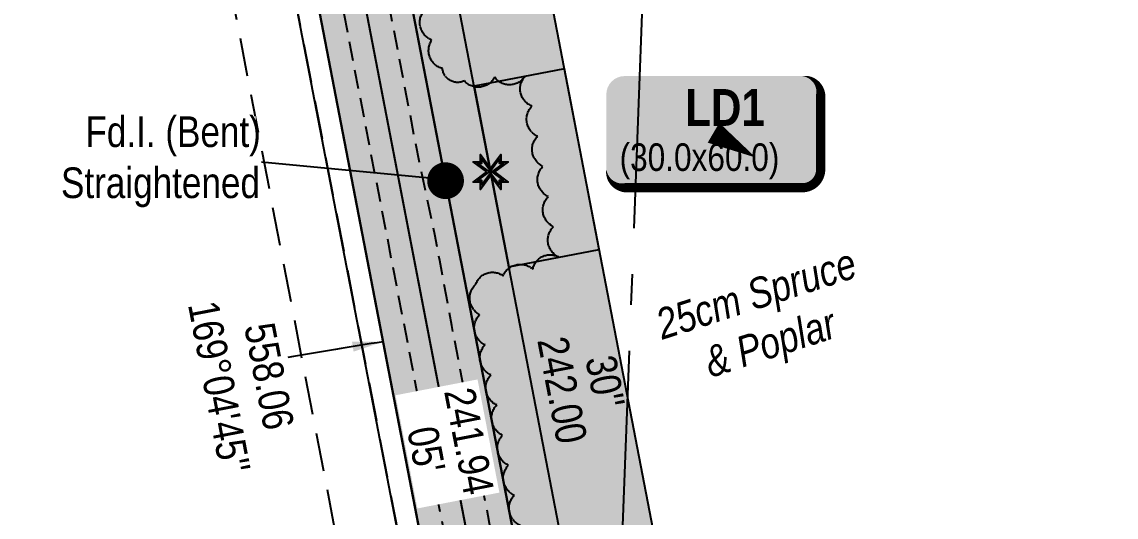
# Model space of a CAD drawing. Extents: x 334534 to 340950, y 6171582 to 6176056.
# Drawn here: x 335275.5 to 335632.7, y 6172804.9 to 6172966.6 of the extents above; entities that cross this region are included whole.
import ezdxf
from ezdxf.enums import TextEntityAlignment as Align

# ---------------------------------------------------------------- set-up
doc = ezdxf.new("R2010")
doc.units = 0
doc.header["$LTSCALE"] = 5
for name, pattern in [('0', [1, 1, 0]), ('foc-ACCESSROAD', [3.75, 2.5, -1.25]), ('foc-QUARTERLINE', [33, 25, -3, 2, -3]), ('UG_PIPE', [1.875, 1.25, -0.625])]:
    doc.linetypes.add(name, pattern=pattern)
for name, color, linetype in [('AS-PIPE-UG', 44, 'UG_PIPE'), ('C-AR', 13, 'foc-ACCESSROAD'), ('C-RW', 13, 'Continuous'), ('L-BD', 7, 'Continuous'), ('L-BD1', 253, 'Continuous'), ('L-MON', 1, 'Continuous'), ('L-SECQ', 8, 'foc-QUARTERLINE'), ('P-BUFFER-H 30m', 51, 'Continuous'), ('P-PROPOSED', 10, 'Continuous'), ('P-PROPOSED-H', 21, 'Continuous'), ('P-TEMP-BLOCKS', 250, 'Continuous'), ('P-TEMP-BLUE', 146, 'Continuous'), ('T-BUSH', 110, '0'), ('T-BUSH-T', 110, 'Continuous')]:
    doc.layers.add(name, color=color, linetype=linetype)
doc.layers.add('P-TEMP-BLUE-H', color=7, linetype='Continuous', true_color=0x99e6ff)
doc.styles.add('80', font='ARIALN.TTF', dxfattribs={"height": 10})
doc.styles.add('80CG', font='ARIALN.TTF', dxfattribs={"height": 10})
doc.styles.add('80L', font='ARIALN.TTF', dxfattribs={"height": 10})
doc.styles.add('BOLD', font='ARIALNB.TTF')
doc.dimstyles.new('Compass 5 000', dxfattribs={"dimscale": 5, "dimtxt": 9, "dimasz": 2, "dimexe": 0.2, "dimexo": 0.0625, "dimgap": 0.5, "dimtad": 0, "dimtih": 1, "dimtoh": 1, "dimzin": 0, "dimdsep": 46, "dimtxsty": '80CG', "dimcen": 0.1, "dimse1": 1, "dimse2": 1, "dimclrd": 256, "dimclrt": 256, "dimaunit": 1, "dimadec": 4, "dimazin": 0, "dimtfac": 0.06, "dimtofl": 0, "dimtmove": 0, "dimatfit": 1, "dimfxl": 0.2, "dimtolj": 1, "dimtzin": 0, "dimlwd": -1, "dimarcsym": 0})

# ---------------------------------------------------------------- blocks, each defined once
blk = doc.blocks.new('fdia')
at = {"color": 255, "const_width": 1}
blk.add_lwpolyline([(-0.5, 0, 1), (0.5, 0, 1)], format="xyb", close=True, dxfattribs=at)
blk = doc.blocks.new('Fdiaa')
blk.add_blockref('fdia', (0, 0))
blk = doc.blocks.new('fdib')
at = {"color": 1, "const_width": 1.6}
blk.add_lwpolyline([(-0.3999999999996362, 0, 0.9999999999999998), (0.3999999999996362, 0, 1)], format="xyb", close=True, dxfattribs=at)
at = {"color": 1}
blk.add_circle((0, 0), 0.8, dxfattribs=at)
blk = doc.blocks.new('Fdibb')
blk.add_blockref('fdib', (0, 0))
blk = doc.blocks.new('fdicc')
for name in ['Fdibb', 'Fdiaa']:
    blk.add_blockref(name, (0, 0))
blk = doc.blocks.new('FDI')
blk.add_blockref('fdicc', (0, 0))
blk = doc.blocks.new('TEMP')
h = blk.add_hatch(color=255)
h.dxf.hatch_style = 1
h.paths.add_polyline_path([(-1.152061661774314, -0.6656854195645793), (-0.6656854224511335, -0.6656854195645793), (-0.6656854224511335, -1.152061655686338), (-5.273248504522599e-10, -0.2514284436956583), (0.6656854183820542, -1.152061663420681), (0.6656854183820542, -0.6656854208922597), (1.152061656810019, -0.6656854053035203), (0.2514284429676993, 5.273251835191672e-10), (1.152061671303363, 0.6656854258011662), (0.6656854287749412, 0.6656854258011663), (0.6656854131859291, 1.15206166422904), (-5.274159997625816e-10, 0.2514284397220763), (-0.6656854269836914, 1.152061669657268), (-0.6656854269836914, 0.6656854303339061), (-1.152061663105632, 0.6656854303339061), (-0.2514284404497631, 5.273246284076549e-10)])
h.paths.add_polyline_path([(0.5656854229146121, 0.8485281473411305), (0.5656854319800914, 0.5656854258011663), (0.8485281444547581, 0.5656854258011663), (0.08318903393992505, -1.110223024625157e-16), (0.8485281399220184, -0.5656854150320215), (0.5656854183820542, -0.5656854240973189), (0.5656854183820542, -0.8485281365719858), (1.110223024625157e-16, -0.08318903609469996), (-0.5656854224511336, -0.848528132039064), (-0.5656854224511336, -0.5656854195645794), (-0.8485281349258003, -0.5656854195645796), (-0.08318903284889523, 0), (-0.8485281394583577, 0.5656854303339061), (-0.5656854269836913, 0.5656854303339061), (-0.5656854269836913, 0.8485281428085727), (0, 0.08318903069412065)], flags=16)
h = blk.add_hatch(color=1)
h.dxf.hatch_style = 1
h.paths.add_polyline_path([(-0.06915469535651364, -0.01037320604065278), (-0.08318903284889517, 5.551115123125783e-17), (-0.8485281349258, -0.5656854195645791), (-0.5656854224511336, -0.5656854195645792), (-0.5656854224511336, -0.8485281320390639), (0.06915469936647578, 0.01037320361108768), (0.08318903393992527, 1.110223024625157e-16), (0.8485281444547581, 0.5656854258011663), (0.5656854319800914, 0.5656854258011663), (0.5656854229146121, 0.8485281473411306)])
at = {"color": 1}
for p, q in [((-0.0831890328488953, 0), (0.0831890339399252, 0)), ((0, 0.0831890306941205), (0, -0.08318903609469999))]:
    blk.add_line(p, q, dxfattribs=at)
at = {"color": 255, "flags": 128}
blk.add_lwpolyline([(-0.251428440449763, 5.27325e-10), (-1.152061663105632, 0.6656854303339061), (-0.6656854269836914, 0.6656854303339061), (-0.6656854269836914, 1.152061669657268), (-5.274159999999999e-10, 0.2514284397220763), (0.6656854131859291, 1.15206166422904), (0.6656854287749412, 0.6656854258011663), (1.152061671303363, 0.6656854258011663), (0.2514284429676991, 5.27325e-10), (1.152061656810019, -0.6656854053035204), (0.6656854183820542, -0.6656854208922596), (0.6656854183820542, -1.152061663420681), (-5.27325e-10, -0.2514284436956586), (-0.6656854224511335, -1.152061655686338), (-0.6656854224511335, -0.6656854195645793), (-1.152061661774314, -0.6656854195645793)], close=True, dxfattribs=at)
at = {"color": 1, "flags": 128}
blk.add_lwpolyline([(-0.0831890328488953, 0), (-0.8485281394583578, 0.5656854303339061), (-0.5656854269836913, 0.5656854303339061), (-0.5656854269836913, 0.8485281428085727), (0, 0.0831890306941205), (0.5656854229146121, 0.8485281473411305), (0.5656854319800914, 0.5656854258011663), (0.8485281444547581, 0.5656854258011663), (0.0831890339399252, 0), (0.8485281399220184, -0.5656854150320214), (0.5656854183820542, -0.5656854240973189), (0.5656854183820542, -0.8485281365719856), (0, -0.08318903609469999), (-0.5656854224511335, -0.848528132039064), (-0.5656854224511335, -0.5656854195645792), (-0.8485281349258001, -0.5656854195645792)], close=True, dxfattribs=at)
blk = doc.blocks.new('*U113')
at = {"true_color": 0x99e6ff}
h = blk.add_hatch(color=141, dxfattribs=at)
edge = h.paths.add_edge_path()
edge.add_line((-28.99999999999998, -17.96133678033948), (28.99999999999998, -17.96133678033948))
edge.add_arc((28.99999999999998, -11.96133678033948), 6, 270, 360)
edge.add_line((34.99999999999998, -11.96133678033948), (34.99999999999998, 12.5))
edge.add_arc((28.99999999999998, 12.5), 6, 0, 90)
edge.add_line((28.99999999999998, 18.5), (-28.99999999999998, 18.5))
edge.add_arc((-28.99999999999998, 12.5), 6, 90, 180)
edge.add_line((-34.99999999999998, 12.5), (-34.99999999999998, -11.96133678033948))
edge.add_arc((-28.99999999999998, -11.96133678033948), 6, 180, 270)
at = {"color": 250, "flags": 128}
blk.add_lwpolyline([(-28.99999999999998, -17.96133678033948, 3, 3, 0), (28.99999999999998, -17.96133678033948, 3, 3, 0.414213562373095), (34.99999999999998, -11.96133678033948, 3, 3, 0), (34.99999999999998, 12.5, 3, 0, 0.414213562373095), (28.99999999999998, 18.5, 0, 0, 0), (-28.99999999999998, 18.5, 0, 0, 0.414213562373095), (-34.99999999999998, 12.5, 0, 0, 0), (-34.99999999999998, -11.96133678033948, 0, 3, 0.414213562373095)], format="xyseb", close=True, dxfattribs=at)
at = {"flags": 128}
blk.add_lwpolyline([(13.78283238516394, -8.099546429584095, 0, 7.5, 0), (-3.398394867633905e-15, 0, 0, 0, 0)], format="xyseb", dxfattribs=at)
at = {"color": 250}
for tag, p, height, style in [('TEMP_AREA_W1_001', (-9.212824010914055, 2.244292974654144), 12, 'BOLD'), ('ENTER_TEXT_001', (-30.65893587994544, -12.47010782646594), 9, '80')]:
    blk.add_attdef(tag, p, '', height=height, dxfattribs=dict(at, style=style))

msp = doc.modelspace()

# ---------------------------------------------------------------- hatches: boundary and pattern name
at = {"layer": 'P-BUFFER-H 30m'}
h = msp.add_hatch(color=256, dxfattribs=at)
h.dxf.hatch_style = 1
edge = h.paths.add_edge_path()
edge.add_line((335503.7595555679, 6172685.668359347), (335398.9324512901, 6173229.599651634))
edge.add_line((335398.9324512901, 6173229.599651634), (335382.863244869, 6173425.872938648))
edge.add_line((335382.8632448688, 6173425.872938649), (335379.7581227285, 6173523.983391076))
edge.add_line((335379.7581227287, 6173523.983391076), (335389.7940777178, 6173776.371371927))
edge.add_line((335389.7940777178, 6173776.371371927), (335590.618890592, 6174187.502966924))
edge.add_line((335590.618890592, 6174187.502966924), (336054.4928344104, 6174526.051506332))
edge.add_line((336054.4928344102, 6174526.051506332), (336175.7118829828, 6174522.30362928))
edge.add_arc((336176.6388135071, 6174552.283704583), 29.99440140019897, 268.2290807110721, 357.7945656132013)
edge.add_line((336206.6109971815, 6174551.129442423), (336208.2374591524, 6174593.36301693))
edge.add_line((336208.2374591526, 6174593.36301693), (336215.8337654763, 6174593.070474717))
edge.add_arc((336216.9880276354, 6174623.042658391), 29.99440140006619, 267.7945656139833, 357.7945656114197)
edge.add_line((336246.96021131, 6174621.888396231), (336247.5373423904, 6174636.874488068))
edge.add_arc((336217.5651587161, 6174638.028750229), 29.99440139994323, 357.7945656114154, 447.7945656143166)
edge.add_line((336218.7194208752, 6174668.000933903), (336166.1648390401, 6174670.024869355))
edge.add_arc((336165.0105768809, 6174640.052685681), 29.99440140006171, 87.79456561420544, 177.7945656149788)
edge.add_line((336135.0383932065, 6174641.20694784), (336133.398850374, 6174598.633708733))
edge.add_line((336133.3988503738, 6174598.633708733), (336041.3722413835, 6174601.479007554))
edge.add_arc((336040.4453108595, 6174571.498932251), 29.99440140019718, 88.22908071118319, 126.123042650782)
edge.add_line((336022.7629735803, 6174595.726995808), (335537.4048453767, 6174241.49868102))
edge.add_arc((335555.0871826561, 6174217.270617464), 29.99440139951339, 126.1230426521897, 153.9659503250449)
edge.add_line((335528.1362119994, 6174230.435316321), (335318.2630445392, 6173800.779792931))
edge.add_arc((335345.214015196, 6173787.615094073), 29.99440140018361, 153.9659503234955, 177.7228904418487)
edge.add_line((335315.2432989177, 6173788.806849554), (335304.7675027368, 6173525.357576564))
edge.add_arc((335334.7382190147, 6173524.165821081), 29.9944013999606, 177.7228904400626, 181.812763287314)
edge.add_line((335304.7588286591, 6173523.216995891), (335307.9503934463, 6173422.375273384))
edge.add_arc((335337.9297838018, 6173423.324098576), 29.99440139999447, 181.8127632890918, 184.6804576588682)
edge.add_line((335308.0354054437, 6173420.876598236), (335324.3962302234, 6173221.041412018))
edge.add_arc((335354.2906085818, 6173223.488912357), 29.99440140003032, 184.6804576570773, 190.9083739125961)
edge.add_line((335324.838174057, 6173217.812803134), (335421.6143054221, 6172715.656738074))
edge.add_line((335421.6143054219, 6172715.656738074), (335296.5996511047, 6172691.563760909))
edge.add_arc((335302.2757603284, 6172662.111326385), 29.99440139985237, 100.908373913793, 177.741685650492)
edge.add_line((335272.3046547216, 6172663.293250257), (335269.2857122589, 6172586.739213864))
edge.add_arc((335299.2568178657, 6172585.557289992), 29.99440139997781, 177.741685650492, 268.2959927646937)
edge.add_line((335298.3648997662, 6172555.576152631), (335313.3561980068, 6172555.130171877))
edge.add_arc((335314.2481161061, 6172585.11130924), 29.99440140092686, 268.2959927647466, 357.7427362483755)
edge.add_line((335344.2192433802, 6172583.929934926), (335345.8256814855, 6172624.684808624))
edge.add_line((335345.8256814856, 6172624.684808624), (335479.983230267, 6172650.539815599))
edge.add_arc((335474.3071210432, 6172679.992250123), 29.9944013998634, 280.9083739139021, 370.9083739144058)
at = {"layer": 'P-PROPOSED-H'}
h = msp.add_hatch(color=256, dxfattribs=at)
h.dxf.hatch_style = 1
h.paths.add_polyline_path([(335474.3071210432, 6172679.992250123), (335369.1712228172, 6173225.52582545), (335352.907604158, 6173424.173711933), (335349.7448535864, 6173524.105011079), (335360.0740360358, 6173783.867186691), (335566.9310853007, 6174207.348067284), (336045.1278187101, 6174556.349790279), (336176.6388135071, 6174552.283704583), (336179.4195376383, 6174624.489462764), (336216.9880276354, 6174623.042658391), (336217.565158716, 6174638.028750229), (336165.0105768809, 6174640.052685681), (336162.2254924633, 6174567.733705967), (336040.4453108598, 6174571.498932251), (335555.0871826561, 6174217.270617463), (335345.2140151959, 6173787.615094073), (335334.7382190147, 6173524.165821082), (335337.9297838018, 6173423.324098576), (335354.2906085817, 6173223.488912358), (335456.7428491703, 6172691.880412773), (335302.2757603284, 6172662.111326385), (335299.2568178657, 6172585.557289992), (335314.2481161061, 6172585.111309239), (335316.7914768909, 6172649.635642424)])
at = {"layer": 'P-TEMP-BLUE-H'}
h = msp.add_hatch(color=256, dxfattribs=at)
h.dxf.hatch_style = 1
h.paths.add_polyline_path([(335452.5827563939, 6172951.216689626), (335423.1303218693, 6172945.540580414), (335434.4825403156, 6172886.635711365), (335463.934974841, 6172892.311820589)])

# ---------------------------------------------------------------- linework, layer by layer
at = {"layer": 'AS-PIPE-UG', "flags": 128}
for points in [[(335276.1620000016, 6172577.610000001), (335286.810000002, 6172577.977), (335301.375, 6172578.659000017), (335308.816000001, 6172578.964000016), (335314.305, 6172576.421), (335321.378000001, 6172572.861000042), (335326.713, 6172570.08), (335336.705000001, 6172564.288000016), (335342.749000001, 6172563.620000026), (335351.7690000016, 6172563.593000043), (335374.014, 6172563.209000026), (335401.743, 6172562.742000016), (335420.659000001, 6172562.318000017), (335429.3560000026, 6172562.372000017), (335435.430000001, 6172562.362), (335443.8170000026, 6172562.661000043), (335457.5290000016, 6172564.893), (335457.499000001, 6172564.884000042), (335468.432000001, 6172564.898), (335470.989000001, 6172565.043000026), (335472.083000001, 6172565.594000026), (335473.497, 6172566.750999992), (335474.012000001, 6172568.554000042), (335473.5850000037, 6172571.179000016), (335472.383, 6172576.290000043), (335461.914, 6172626.904000026), (335448.029000001, 6172700.551000017), (335434.782, 6172768.103000043), (335415.833, 6172867.481000043), (335411.886, 6172888.654000001), (335410.2700000016, 6172897.156), (335405.33, 6172920.233), (335374.0190000021, 6173083.450000017), (335368.768, 6173110.756000017), (335357.746000001, 6173171.667000017), (335349.1170000017, 6173215.630000026), (335347.705000001, 6173225.330000017), (335345.717, 6173245.441000026), (335343.1550000017, 6173272.248000043), (335337.689, 6173336.919000043), (335330.5110000015, 6173427.036000026), (335327.849000001, 6173466.546000017), (335326.92, 6173476.933000043), (335326.14, 6173488.150000026), (335325.694, 6173503.338), (335327.334000001, 6173528.102000043), (335330.798000001, 6173603.033000026), (335335.907000001, 6173720.96100001), (335337.19, 6173753.459), (335337.555000001, 6173765.077), (335337.787, 6173772.405000017), (335337.974, 6173782.351000043), (335339.405, 6173790.682000017), (335343.1560000026, 6173798.352000043), (335348.674000001, 6173810.526), (335379.734, 6173875.415), (335408.805, 6173933.612000026), (335444.587000001, 6174005.088000027), (335480.0260000026, 6174079.128), (335530.36, 6174182.054000026), (335548.9500000026, 6174217.508000017), (335569.013000001, 6174238.596000026), (335589.004000001, 6174253.760000043), (335609.1450000026, 6174269.346000017), (335651.864, 6174299.187000017), (335675.303, 6174315.015000043), (335688.3200000016, 6174324.168000042), (335701.3810000026, 6174333.844000016), (335739.5520000026, 6174361.811000043), (335790.987000001, 6174399.501000017), (335889.729, 6174470.709000044), (335936.6180000016, 6174504.968000026), (336000.128, 6174552.000000044), (336026.311000001, 6174571.389000044), (336038.6670000016, 6174579.714000043), (336042.139, 6174579.880000026), (336049.149000001, 6174579.537), (336114.3750000016, 6174577.641000044), (336160.323, 6174574.799000043), (336180.4270000017, 6174572.470000026), (336193.1140000016, 6174571.224000026), (336206.9270000017, 6174569.992), (336223.0120000011, 6174568.526), (336288.653000001, 6174562.883000044), (336363.774000001, 6174560.374), (336404.367, 6174559.025000026), (336417.072, 6174558.325000026), (336426.7400000016, 6174557.399), (336434.3910000026, 6174556.306000044), (336440.425000001, 6174550.824000044), (336440.6242857444, 6174550.63290739)], [(335453.6570000016, 6172538.991000011), (335455.2629999981, 6172551.884000041), (335455.9410000016, 6172561.345999969), (335454.3820000035, 6172574.604), (335451.8809999991, 6172587.113000041), (335445.6809999991, 6172624.253000041), (335440.780999999, 6172669.784), (335424.423999999, 6172742.253000024), (335406.748, 6172834.378000041), (335375.699, 6172994.894000025), (335348.209, 6173133.904000024), (335333.124, 6173220.554000041), (335331.0050000025, 6173230.777999983), (335324.982, 6173293.518000025), (335319.7860000025, 6173358.950999984), (335314.069, 6173432.394000041), (335311.533, 6173482.927999984), (335312.764999999, 6173527.03), (335315.5810000015, 6173618.771000025), (335316.9750000015, 6173679.819999984), (335319.551999999, 6173779.888), (335319.9839999989, 6173790.761000041), (335323.4800000015, 6173801.041000024), (335355.764999999, 6173861.897000041), (335380.1819999989, 6173911.034000024), (335403.6180000015, 6173962.074000041), (335458.101, 6174073.235000025), (335522.0290000025, 6174202.733), (335563.818, 6174288.976000041), (335586.134000001, 6174334.686000025)]]:
    msp.add_lwpolyline(points, dxfattribs=at)
at = {"layer": 'C-AR', "flags": 128}
msp.add_lwpolyline([(336338.4967782397, 6171820.661811919), (336268.1126196681, 6171823.573839051), (336258.1834343437, 6171823.985382489), (336243.1426453525, 6171824.627746851), (336237.9701851071, 6171824.848613203), (336185.1201460644, 6171827.101389043), (336175.1292512151, 6171827.527061843), (335582.0504671881, 6171852.851037035), (335564.4575054476, 6171853.604186351), (335474.8943877702, 6171857.435502298), (335473.5282195489, 6171877.632259764), (335472.788986854, 6171888.566647808), (335470.742047005, 6171918.83525147), (335465.3935006551, 6171997.907772746), (335481.2077611223, 6172229.606975226), (335455.3392315917, 6172382.123073563), (335432.5391653451, 6172516.550247801), (335430.1510030377, 6172530.626080886), (335429.8600187374, 6172532.345524883), (335427.4683269419, 6172542.705997979), (335297.7446928342, 6173215.748271075), (335276.0009516473, 6173481.331738143), (335293.1807343103, 6173913.37539152), (335313.1610305757, 6173912.580895058), (335296.0295460999, 6173481.751862878), (335317.585315294, 6173218.464332487), (335446.2616709392, 6172550.855631229), (335449.7257926916, 6172535.488510201), (335450.6534498349, 6172530.017626404), (335453.0409731466, 6172515.942633849), (335459.04855006, 6172480.519052945), (335501.4347923387, 6172230.61779655), (335485.5507513544, 6171997.901968215), (335490.9505275185, 6171918.068611877), (335492.9976075004, 6171887.800020174), (335493.7430329153, 6171876.779240496), (335553.1540420738, 6171874.276371311), (335570.745367894, 6171873.536057827), (336057.3064646297, 6171853.0727606), (336061.1931956691, 6171852.909325612), (336175.9955665108, 6171848.090316808), (336185.9870280251, 6171847.670433175), (336222.0891883878, 6171846.154251482), (336238.7432437741, 6171845.469969604), (336242.1465119225, 6171845.329258014), (336257.1796999561, 6171844.691479838), (336268.8859014661, 6171844.194383054), (336339.2669566309, 6171841.204924545)], dxfattribs=at)
at = {"layer": 'C-RW', "flags": 128}
for points in [[(336441.0143934537, 6174561.036349099), (336437.276210366, 6174565.016525048), (336283.989471881, 6174569.841071885), (336219.4214936485, 6174580.969668965), (336035.7628047812, 6174586.648068498), (335543.2432845085, 6174227.193163839), (335330.354000001, 6173791.363000031), (335318.061, 6173482.214000048), (335339.410000001, 6173221.452000048), (335463.8913046348, 6172575.538165431), (335424.0674493146, 6172567.863263268), (335343.6817191711, 6172570.2548898), (335343.061416104, 6172555.269513992), (335425.277790409, 6172552.823356871), (335481.4555698333, 6172563.650007295), (335354.2906085817, 6173223.488912358), (335333.0825764031, 6173482.529096276), (335345.2140151959, 6173787.615094073), (335555.0871826561, 6174217.270617463), (336040.4453108598, 6174571.498932282), (336217.9087452542, 6174566.012078981), (336282.4726004305, 6174554.88419256), (336430.5965176519, 6174550.222140332), (336440.2244825439, 6174539.970905059)], [(336441.0143934521, 6174561.036349073), (336437.276210366, 6174565.01652502), (336283.9894718812, 6174569.841071888), (336219.4214936466, 6174580.969668965), (336035.7628047793, 6174586.64806847), (335543.2432845085, 6174227.193163842), (335330.3540000009, 6173791.363), (335318.061, 6173482.21400002), (335339.4100000009, 6173221.45200002), (335463.8913046348, 6172575.538165404), (335424.0674493146, 6172567.863263268), (335343.6801200404, 6172570.216259864), (335343.0599078638, 6172555.233906453), (335425.2813795106, 6172552.824048568), (335481.4555698333, 6172563.650007265), (335354.2906085816, 6173223.488912327), (335333.082576403, 6173482.529096278), (335345.2140151939, 6173787.615094042), (335555.0871826543, 6174217.270617435), (336040.4453108598, 6174571.498932251), (336217.9087452543, 6174566.012078981), (336282.4726004304, 6174554.884192529), (336430.5965176519, 6174550.222140304), (336440.2244825431, 6174539.970905039)], [(334546.0768513489, 6172178.21187014), (334625.4716713924, 6172218.512619363), (334656.2548286716, 6172234.137742605), (335174.0349758508, 6172496.959556969), (335189.900720011, 6172505.012989203), (335202.3251558879, 6172511.319148605), (335291.1589708106, 6172556.791042867), (335446.0055486761, 6172552.184464717), (335317.585315294, 6173218.464332487), (335296.0295460999, 6173481.751862878), (335309.3483584379, 6173816.698378387)], [(335315.494114655, 6173795.110890719), (335303.0395541597, 6173481.898906464), (335324.529533155, 6173219.414953982), (335454.5314066468, 6172544.929097649), (335309.1543790776, 6172549.212578756), (335268.295248705, 6172528.085851504), (335201.6461882964, 6172494.127593895), (335188.8992292741, 6172487.661194712), (335173.1713510226, 6172479.679398312), (334655.6059614634, 6172217.014152173), (334624.8227893222, 6172201.391732883), (334545.3212579423, 6172161.044617679)]]:
    msp.add_lwpolyline(points, dxfattribs=at)
at = {"layer": 'C-RW'}
for points in [[(335591.157974388, 6171804.780235158), (335564.4575054476, 6171853.604186351), (335553.1540420738, 6171874.276371311), (335546.8766126179, 6171885.757308247), (335530.0183246699, 6171916.587295257), (335485.5507513544, 6171997.901968215), (335501.4347923387, 6172230.61779655), (335459.04855006, 6172480.519052945), (335453.0409731466, 6172515.942633849), (335450.6534498349, 6172530.017626404), (335449.7257926916, 6172535.488510201), (335453.1809999981, 6172551.971), (335324.529533155, 6173219.414953982), (335303.0395541597, 6173481.898906464), (335315.494114655, 6173795.110890719)], [(335330.354000001, 6173791.363000041), (335318.0609999989, 6173482.214000041), (335339.4099999999, 6173221.452000041), (335467.9012990474, 6172554.803423853), (335458.8710000006, 6172522.787000041), (335509.4799376149, 6172231.038100936), (335494.7562663549, 6172012.550815728), (335547.5776897054, 6171915.921424013), (335564.4283530483, 6171885.091799227), (335570.745367894, 6171873.536057827), (335582.0504671881, 6171852.851037035), (335608.6914357959, 6171804.116734808)], [(335376.6850702062, 6172948.582665825), (335402.1725331847, 6172816.436744165)]]:
    msp.add_lwpolyline(points, dxfattribs=at)
at = {"layer": 'L-SECQ'}
msp.add_line((335498.5913101834, 6173518.791204168), (335468.2798318702, 6172714.711373073), dxfattribs=at)
at = {"layer": 'P-BUFFER-H 30m', "flags": 128}
msp.add_lwpolyline([(335315.2432989177, 6173788.806849554), (335304.7675027369, 6173525.357576564, 0.0178473313847381), (335304.7588286591, 6173523.216995891), (335307.9503934461, 6173422.375273381, 0.0125133302387562), (335308.0354054437, 6173420.876598236), (335324.3962302234, 6173221.041412018, 0.0271811019944636), (335324.838174057, 6173217.812803134), (335421.6143054219, 6172715.656738074), (335296.5996511047, 6172691.563760909, 0.3483998285597363), (335272.3046547216, 6172663.293250257), (335269.2857122589, 6172586.739213868, 0.4170500003405658), (335298.3648997662, 6172555.576152631), (335313.3561980066, 6172555.130171875, 0.4113881618719172), (335344.2192433802, 6172583.929934926), (335345.8256814856, 6172624.684808624), (335479.983230267, 6172650.539815598, 0.414213562374656), (335503.7595555679, 6172685.668359347), (335398.9324512901, 6173229.599651634), (335382.8632448688, 6173425.872938649), (335379.7581227287, 6173523.983391076), (335389.7940777178, 6173776.371371927)], format="xyb", dxfattribs=at)
at = {"layer": 'P-PROPOSED', "flags": 128}
msp.add_lwpolyline([(335474.3071210432, 6172679.992250123), (335369.1712228172, 6173225.52582545), (335352.907604158, 6173424.173711933), (335349.7448535864, 6173524.105011079), (335360.0740360358, 6173783.867186691), (335566.9310853007, 6174207.348067284), (336045.1278187101, 6174556.349790279), (336176.6388135071, 6174552.283704583), (336179.4195376383, 6174624.489462764), (336216.9880276354, 6174623.042658391), (336217.565158716, 6174638.028750229), (336165.0105768809, 6174640.052685681), (336162.2254924633, 6174567.733705967), (336040.4453108598, 6174571.498932251), (335555.0871826561, 6174217.270617463), (335345.2140151959, 6173787.615094073), (335334.7382190147, 6173524.165821082), (335337.9297838018, 6173423.324098576), (335354.2906085817, 6173223.488912358), (335456.7428491703, 6172691.880412773), (335302.2757603284, 6172662.111326385), (335299.2568178657, 6172585.557289992), (335314.2481161061, 6172585.111309239), (335316.7914768909, 6172649.635642424)], close=True, dxfattribs=at)
at = {"layer": 'P-TEMP-BLUE', "flags": 128}
msp.add_lwpolyline([(335452.5827563939, 6172951.216689626), (335423.1303218693, 6172945.540580414), (335434.4825403156, 6172886.635711365), (335463.934974841, 6172892.311820589)], close=True, dxfattribs=at)
at = {"layer": 'T-BUSH', "flags": 128}
msp.add_lwpolyline([(335445.7448373355, 6172542.236541035, -0.52056705), (335443.1897006217, 6172551.9026655, -0.52056705), (335447.5884353216, 6172558.857516377, -0.52056705), (335456.633808866, 6172562.402870622, -0.52056705), (335464.1452549413, 6172559.850395172, -0.52056705), (335466.597546716, 6172550.174192791, -0.52056705), (335476.0663655178, 6172549.474743882, -0.52056705), (335486.0099130182, 6172550.518079227, -0.52056705), (335495.9541648524, 6172551.552911872, -0.52056705), (335505.9338534184, 6172552.159955205, -0.52056705), (335509.4427617101, 6172559.424073387, -0.52056705), (335508.0934677508, 6172569.330742435, -0.52056705), (335506.7441737935, 6172579.23741145, -0.52056705), (335498.6849146269, 6172583.122600052, -0.52056705), (335489.2855007939, 6172584.886705531, -0.52056705), (335487.8566101815, 6172594.782207376, -0.52056705), (335486.4277195709, 6172604.677709255, -0.52056705), (335484.9988289584, 6172614.573211117, -0.52056705), (335479.2151407105, 6172620.836620335, -0.52056705), (335472.5023953981, 6172625.617311412, -0.52056705), (335470.5939768899, 6172635.431618533, -0.52056705), (335468.6855583817, 6172645.245925639, -0.52056705), (335466.7771398725, 6172655.06023276, -0.52056705), (335464.8687213653, 6172664.874539899, -0.52056705), (335462.9603028581, 6172674.688847004, -0.52056705), (335461.0518843479, 6172684.503154142, -0.52056705), (335459.1434658407, 6172694.317461264, -0.52056705), (335457.2350473315, 6172704.131768369, -0.52056705), (335455.3266288232, 6172713.946075507, -0.52056705), (335453.418210317, 6172723.760382612, -0.52056705), (335451.5097918069, 6172733.574689751, -0.52056705), (335449.6013732996, 6172743.388996872, -0.52056705), (335447.6929547914, 6172753.203303978, -0.52056705), (335445.7845362822, 6172763.017611115, -0.52056705), (335443.876117776, 6172772.831918238, -0.52056705), (335441.9676992668, 6172782.646225327, -0.52056705), (335440.0592807576, 6172792.460532481, -0.52056705), (335438.1508622504, 6172802.274839602, -0.52056705), (335436.2424437412, 6172812.089146708, -0.52056705), (335434.334025234, 6172821.903453846, -0.52056705), (335432.4256067258, 6172831.717760968, -0.52056705), (335430.5171882173, 6172841.532068073, -0.52056705), (335428.6087697084, 6172851.346375211, -0.52056705), (335426.7003512012, 6172861.160682333, -0.52056705), (335424.9474183901, 6172871.000109986, -0.52056705), (335423.6681797866, 6172880.916068542, -0.52056705), (335432.5328720659, 6172883.686327847, -0.52056705), (335442.3005789993, 6172885.82047563, -0.52056705), (335450.6493485703, 6172889.854864812, -0.52056705), (335449.0323373638, 6172899.714769442, -0.52056705), (335447.3294889513, 6172909.566824714, -0.52056705), (335445.5974824085, 6172919.413716718, -0.52056705), (335443.8136192581, 6172929.251425686, -0.52056705), (335442.0297561067, 6172939.089134638, -0.52056705), (335439.6216668651, 6172948.65943464, -0.52056705), (335429.855025375, 6172948.480188739, -0.52056705), (335419.9277210457, 6172947.292201275, -0.52056705), (335412.8069395513, 6172951.328299002, -0.52056705), (335409.3451490098, 6172960.646231412, -0.52056705), (335406.8687160309, 6172970.332818281, -0.52056705), (335404.6429679894, 6172980.075492145, -0.52056705), (335402.7554637394, 6172989.893842967, -0.52056705), (335400.8679594923, 6172999.712193822, -0.52056705), (335398.9804552433, 6173009.530544661, -0.52056705), (335397.0929509972, 6173019.348895484, -0.52056705), (335395.2054467472, 6173029.16724634, -0.52056705), (335393.3179425001, 6173038.985597178, -0.52056705), (335391.430438253, 6173048.803948001, -0.52056705), (335389.542934003, 6173058.622298856, -0.52056705), (335387.6554297559, 6173068.440649679, -0.52056705), (335385.7679255079, 6173078.259000534, -0.52056705), (335383.8804212598, 6173088.077351373, -0.52056705), (335381.9929170108, 6173097.895702195, -0.52056705), (335380.1054127648, 6173107.714053051, -0.52056705), (335378.2179085147, 6173117.532403873, -0.52056705), (335376.3304042676, 6173127.350754696, -0.52056705), (335374.4429000185, 6173137.169105567, -0.52056705), (335372.5553957725, 6173146.987456406, -0.52056705), (335370.6678915225, 6173156.805807228, -0.52056705), (335368.8000749617, 6173166.627845466, -0.52056705), (335367.006452613, 6173176.46377979, -0.52056705), (335365.2128302653, 6173186.299714131, -0.52056705), (335363.4192079167, 6173196.135648488, -0.52056705), (335361.625585568, 6173205.971582828, -0.52056705), (335359.8319632193, 6173215.807517169, -0.52056705), (335357.6253717056, 6173225.556150924, -0.52056705), (335355.7740577055, 6173235.379547324, -0.52056705), (335354.9858254228, 6173245.339052701, -0.52056705), (335354.3461331304, 6173255.316701686, -0.52056705), (335353.6790635717, 6173265.292472458, -0.52056705), (335352.9500165441, 6173275.263990694, -0.52056705), (335352.2209695165, 6173285.235508912, -0.52056705), (335351.4919224858, 6173295.207027164, -0.52056705), (335350.7628754572, 6173305.1785454, -0.52056705), (335350.0338284296, 6173315.150063634, -0.52056705), (335349.3047814009, 6173325.121581869, -0.52056705), (335348.5757343723, 6173335.093100088, -0.52056705), (335347.8468845013, 6173345.064632747, -0.52056705), (335347.1184827053, 6173355.036198105, -0.52056705), (335346.3900809093, 6173365.007763509, -0.52056705), (335345.6616791122, 6173374.979328915, -0.52056705), (335344.9332773171, 6173384.950894304, -0.52056705), (335344.2048755211, 6173394.922459692, -0.52056705), (335343.476473725, 6173404.894025081, -0.52056705), (335342.7480719289, 6173414.86559047, -0.52056705), (335342.0196701329, 6173424.837155842, -0.52056705), (335348.5518154001, 6173430.82867658, -0.52056705), (335349.1560164276, 6173440.808537632, -0.52056705), (335349.7602174541, 6173450.788398667, -0.52056705), (335350.3644184825, 6173460.768259735, -0.52056705), (335354.5577202438, 6173466.830981879, -0.52056705), (335364.5522424749, 6173466.562261108, -0.52056705), (335374.5467647071, 6173466.293540338, -0.52056705), (335386.9653837689, 6173465.959643333, -0.52056705)], format="xyb", dxfattribs=at)

# ---------------------------------------------------------------- block references
at = {"layer": 'L-MON', "xscale": 5, "yscale": 5, "zscale": 5}
for name, p in [('TEMP', (335428.5199804829, 6172917.574492872)), ('FDI', (335413.7937632157, 6172914.736438259))]:
    msp.add_blockref(name, p, dxfattribs=at)
at = {"layer": 'P-TEMP-BLOCKS', "xscale": 0.99981338, "yscale": 0.99981338, "zscale": 0.99981338}
msp.add_blockref('*U113', (335501.2708652655, 6172930.387904419), dxfattribs=at).add_auto_attribs({'TEMP_AREA_W1_001': 'LD1', 'ENTER_TEXT_001': '(30.0x60.0)'})

# ---------------------------------------------------------------- texts
at = {"layer": 'L-BD1', "style": '80L'}
for s, p in [('242.00', (335451.928032909, 6172846.416558118)), ("30''", (335465.9179393088, 6172849.112709998))]:
    msp.add_text(s, height=9.9981338, rotation=280.9084000000001, dxfattribs=at).set_placement(p, align=Align.MIDDLE)
at = {"layer": 'T-BUSH-T', "insert": (335480.8535618298, 6172872.107433435), "char_height": 9.998100000000013, "attachment_point": 1, "rotation": 17.838205965993946, "style": '80L'}
msp.add_mtext_dynamic_manual_height_columns('\\pi0.70676;{\\fArial Narrow|b0|i1|c0|p34;25cm Spruce \\P\\pi11.95633;& Poplar}', width=67.93567242951225, gutter_width=45.00000135025198, heights=[0], dxfattribs=at)

# ---------------------------------------------------------------- next in the draw order: texts
at = {"layer": 'L-BD', "insert": (335355.6588471039, 6172880.383439821), "char_height": 9.9981338, "attachment_point": 1, "rotation": 280.91829999999993, "style": '80L', "bg_fill": 3, "box_fill_scale": 1.2, "bg_fill_color": 256, "bg_fill_transparency": 0}
msp.add_mtext_dynamic_manual_height_columns("\\pi11.51089;558.06\\P\\pi1.04217;169°04'45''", width=57.05361794672461, gutter_width=50.00000150027999, heights=[0], dxfattribs=at)
at = {"layer": 'L-BD', "color": 0, "insert": (335423.0537621571, 6172848.116207493), "char_height": 9.99804310000011, "width": 34.61573495289669, "attachment_point": 1, "rotation": 280.9241000000138, "line_spacing_factor": 0.8549999999822283, "style": '80L', "bg_fill": 3, "box_fill_scale": 1.15, "bg_fill_color": 256, "bg_fill_true_color": 256, "bg_fill_transparency": 0}
msp.add_mtext("\\pi0.23413;241.94 \\P\\pi10.35152;05'", dxfattribs=at)
at = {"layer": 'L-MON', "insert": (335287.6288439892, 6172935.726970934), "char_height": 9.998043100000105, "attachment_point": 1, "style": '80L', "bg_fill": 3, "box_fill_scale": 1, "bg_fill_color": 256, "bg_fill_transparency": 0}
msp.add_mtext_dynamic_manual_height_columns('\\pi8.58916;Fd.I. (Bent)\\P\\pi0.63028;Straightened ', width=64.2262932061629, gutter_width=50.00000150027999, heights=[0], dxfattribs=at)

# ---------------------------------------------------------------- next in the draw order: leaders
at = {"layer": 'L-BD', "path_type": 1}
msp.add_leader([(335393.3853027868, 6172862.19114406), (335362.2601254476, 6172857.046568889)], dimstyle='Compass 5 000', override={"dimgap": 0.5, "dimtad": 0}, dxfattribs=at)
at = {"layer": 'L-MON', "path_type": 1}
msp.add_leader([(335408.6009522665, 6172915.609589382), (335353.6639045019, 6172920.761906014)], dimstyle='Compass 5 000', override={"dimgap": 0.5, "dimtad": 0}, dxfattribs=at)

doc.saveas('drawing.dxf')
